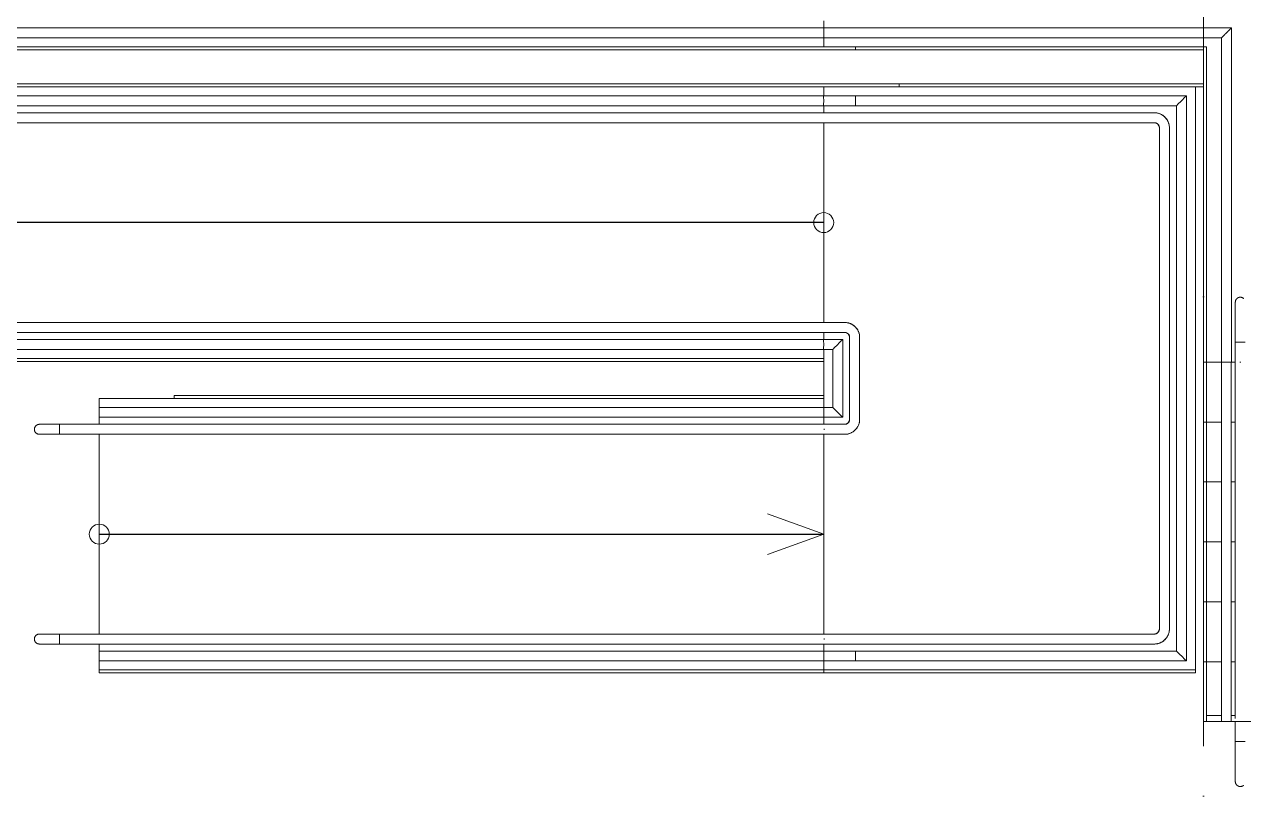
# Model space of a CAD drawing. Header units: millimetres. Extents: x -259809 to 472825, y -397243 to 31861.
# Drawn here: x -40606 to -34504, y -382801 to -378870 of the extents above; entities that cross this region are included whole.
import ezdxf

# ---------------------------------------------------------------- set-up
doc = ezdxf.new("R2010")
doc.units = ezdxf.units.MM
doc.linetypes.add('ADSK_Линия сетки', pattern=[25, 20, -2.5, 0, -2.5])
for name, color, linetype, lineweight in [('Аннотация', 252, 'Continuous', 18), ('Лестницы', 252, 'Continuous', 9), ('Ограждение', 252, 'Continuous', 9), ('Оси', 252, 'Continuous', 9), ('Пандусы', 7, 'Continuous', 18), ('Стены наружные', 252, 'Continuous', 18)]:
    doc.layers.add(name, color=color, linetype=linetype, lineweight=lineweight)
doc.layers.add('Узлы', color=252, linetype='Continuous')

# ---------------------------------------------------------------- blocks, each defined once
blk = doc.blocks.new('1 этаж')
at = {"layer": 'Аннотация', "color": 251, "lineweight": 20, "true_color": 0x636466}
for q in [(-36887.7, -28632.7), (-36887.7, -28837.9)]:
    blk.add_line((-36605.8, -28735.3), q, dxfattribs=at)
for centre in [(-36605.8, -27175.3), (-40230.8, -28735.3)]:
    blk.add_circle(centre, 50, dxfattribs=at)
at = {"layer": 'Лестницы', "color": 251, "true_color": 0x636466}
for p, q in [((-36605.8, -26164.5), (-36605.8, -26200.3)), ((-36605.8, -26250.3), (-36605.8, -26295.3)), ((-36605.8, -26295.3), (-34690.8, -26295.3)), ((-34690.8, -26295.3), (-34690.8, -27873.9)), ((-34690.8, -27873.9), (-34615.8, -27873.9)), ((-34690.8, -28173.9), (-34690.8, -27873.9)), ((-34690.8, -27873.9), (-34615.8, -27873.9)), ((-34565.4, -27873.9), (-34545.8, -27873.9)), ((-34565.4, -27873.9), (-34545.8, -27873.9)), ((-34690.8, -28473.9), (-34690.8, -28173.9)), ((-34690.8, -28173.9), (-34615.8, -28173.9)), ((-34690.8, -28173.9), (-34615.8, -28173.9)), ((-34565.8, -28173.9), (-34545.8, -28173.9)), ((-34565.8, -28173.9), (-34545.8, -28173.9)), ((-34690.8, -28773.9), (-34690.8, -28473.9)), ((-34690.8, -28473.9), (-34615.8, -28473.9)), ((-34690.8, -28473.9), (-34615.8, -28473.9)), ((-34565.8, -28473.9), (-34545.8, -28473.9)), ((-34565.8, -28473.9), (-34545.8, -28473.9)), ((-34690.8, -29073.9), (-34690.8, -28773.9)), ((-34690.8, -28773.9), (-34615.8, -28773.9)), ((-34690.8, -28773.9), (-34615.8, -28773.9)), ((-34565.8, -28773.9), (-34545.8, -28773.9)), ((-34565.8, -28773.9), (-34545.8, -28773.9)), ((-34690.8, -29373.9), (-34690.8, -29073.9)), ((-34690.8, -29073.9), (-34615.8, -29073.9)), ((-34690.8, -29073.9), (-34615.8, -29073.9)), ((-34565.8, -29073.9), (-34545.8, -29073.9)), ((-34565.8, -29073.9), (-34545.8, -29073.9)), ((-34690.8, -29643.9), (-34690.8, -29373.9)), ((-34690.8, -29373.9), (-34615.8, -29373.9)), ((-34690.8, -29373.9), (-34615.8, -29373.9)), ((-34565.8, -29373.9), (-34545.8, -29373.9)), ((-34565.8, -29373.9), (-34545.8, -29373.9))]:
    blk.add_line(p, q, dxfattribs=at)
at = {"layer": 'Ограждение', "color": 251, "true_color": 0x636466}
for p, q in [((-36605.8, -26200.3), (-42604.8, -26200.3)), ((-34565.4, -26200.3), (-36605.8, -26200.3)), ((-36605.8, -26200.3), (-36605.8, -26250.3)), ((-34565.4, -27873.9), (-34565.4, -26200.3)), ((-42604.8, -26250.3), (-36605.8, -26250.3)), ((-36605.8, -26250.3), (-34615.4, -26250.3)), ((-34615.4, -26250.3), (-34615.4, -27873.9)), ((-36606.8, -26540.3), (-42606.8, -26540.3)), ((-36445.8, -26540.3), (-36606.8, -26540.3)), ((-34790.8, -26540.3), (-36445.8, -26540.3)), ((-36445.8, -26540.3), (-36445.8, -26590.3)), ((-36445.8, -26590.3), (-36445.8, -26540.3)), ((-34790.8, -29370.3), (-34790.8, -26540.3)), ((-42606.8, -26590.3), (-36606.8, -26590.3)), ((-36606.8, -26590.3), (-36445.8, -26590.3)), ((-36445.8, -26590.3), (-34840.8, -26590.3)), ((-34840.8, -26590.3), (-34840.8, -29320.3)), ((-36609.8, -26625.3), (-42605.8, -26625.3)), ((-36607.8, -26625.3), (-42603.8, -26625.3)), ((-36603.8, -26625.3), (-36607.8, -26625.3)), ((-36603.8, -26625.3), (-36607.8, -26625.3)), ((-36606.8, -26625.3), (-36603.8, -26625.3)), ((-36445.8, -26625.3), (-36603.8, -26625.3)), ((-34950.8, -26625.3), (-36603.8, -26625.3)), ((-34950.8, -26625.3), (-36445.8, -26625.3)), ((-42605.8, -26675.3), (-36609.8, -26675.3)), ((-36607.8, -26675.3), (-42603.8, -26675.3)), ((-36603.8, -26675.3), (-36607.8, -26675.3)), ((-36603.8, -26675.3), (-36607.8, -26675.3)), ((-36603.8, -26675.3), (-36606.8, -26675.3)), ((-36603.8, -26675.3), (-36445.8, -26675.3)), ((-34950.8, -26675.3), (-36603.8, -26675.3)), ((-36445.8, -26675.3), (-34950.8, -26675.3)), ((-34925.8, -26700.3), (-34925.8, -29210.3)), ((-34925.8, -29210.3), (-34925.8, -26700.3)), ((-34875.8, -29210.3), (-34875.8, -26700.3)), ((-34875.8, -29210.3), (-34875.8, -26700.3)), ((-36607.8, -27675.3), (-42603.8, -27675.3)), ((-36609.8, -27675.3), (-42447.8, -27675.3)), ((-36603.8, -27675.3), (-36607.8, -27675.3)), ((-36603.8, -27675.3), (-36607.8, -27675.3)), ((-36606.8, -27675.3), (-36603.8, -27675.3)), ((-36500.8, -27675.3), (-36603.8, -27675.3)), ((-36500.8, -27675.3), (-36603.8, -27675.3)), ((-36607.8, -27725.3), (-42603.8, -27725.3)), ((-42447.8, -27725.3), (-36609.8, -27725.3)), ((-36606.8, -27760.3), (-42447.8, -27760.3)), ((-36603.8, -27725.3), (-36607.8, -27725.3)), ((-36603.8, -27725.3), (-36607.8, -27725.3)), ((-36603.8, -27725.3), (-36606.8, -27725.3)), ((-36510.8, -27760.3), (-36606.8, -27760.3)), ((-36603.8, -27725.3), (-36500.8, -27725.3)), ((-36500.8, -27725.3), (-36603.8, -27725.3)), ((-36510.8, -28150.3), (-36510.8, -27760.3)), ((-36475.8, -27750.3), (-36475.8, -28160.3)), ((-36475.8, -28160.3), (-36475.8, -27750.3)), ((-36425.8, -28160.3), (-36425.8, -27750.3)), ((-36425.8, -28160.3), (-36425.8, -27750.3)), ((-42447.8, -27810.3), (-36606.8, -27810.3)), ((-36606.8, -27810.3), (-36560.8, -27810.3)), ((-36560.8, -27810.3), (-36560.8, -28100.3)), ((-34545.8, -27773.9), (-34545.8, -27867.9)), ((-34545.8, -27773.9), (-34495.8, -27773.9)), ((-34545.8, -27873.9), (-34545.8, -27773.9)), ((-34518.5, -27773.9), (-34523.1, -27773.9)), ((-34523.1, -27773.9), (-34520.8, -27773.9)), ((-34520.8, -27773.9), (-34518.5, -27773.9)), ((-34615.8, -27873.9), (-34565.8, -27873.9)), ((-34615.8, -29673.9), (-34615.8, -27873.9)), ((-34592.7, -27873.9), (-34588.1, -27873.9)), ((-34565.8, -29673.9), (-34565.8, -27873.9)), ((-34545.8, -27867.9), (-34545.8, -29657.4)), ((-34545.8, -29656.9), (-34545.8, -27873.9)), ((-36604.8, -28100.3), (-40230.8, -28100.3)), ((-36560.8, -28100.3), (-36604.8, -28100.3)), ((-40232.8, -28185.3), (-40430.8, -28185.3)), ((-40430.8, -28185.3), (-40430.8, -28235.3)), ((-40430.8, -28185.3), (-40232.8, -28185.3)), ((-40232.8, -28185.3), (-40228.8, -28185.3)), ((-40232.8, -28185.3), (-40229.8, -28185.3)), ((-40232.8, -28185.3), (-40228.8, -28185.3)), ((-40230.8, -28150.3), (-36604.8, -28150.3)), ((-40228.8, -28185.3), (-36607.8, -28185.3)), ((-36605.8, -28185.3), (-40226.8, -28185.3)), ((-36603.8, -28185.3), (-36607.8, -28185.3)), ((-36603.8, -28185.3), (-36605.8, -28185.3)), ((-36604.8, -28150.3), (-36510.8, -28150.3)), ((-36500.8, -28185.3), (-36603.8, -28185.3)), ((-36603.8, -28185.3), (-36500.8, -28185.3)), ((-40430.8, -28208), (-40430.8, -28212.7)), ((-40430.8, -28210.3), (-40430.8, -28208)), ((-40430.8, -28212.7), (-40430.8, -28210.3)), ((-40430.8, -28235.3), (-40232.8, -28235.3)), ((-40430.8, -28235.3), (-40232.8, -28235.3)), ((-40232.8, -28235.3), (-40228.8, -28235.3)), ((-40229.8, -28235.3), (-40232.8, -28235.3)), ((-40232.8, -28235.3), (-40228.8, -28235.3)), ((-40228.8, -28235.3), (-36607.8, -28235.3)), ((-40226.8, -28235.3), (-36605.8, -28235.3)), ((-36603.8, -28235.3), (-36607.8, -28235.3)), ((-36605.8, -28235.3), (-36603.8, -28235.3)), ((-36605.8, -28235.3), (-36603.8, -28235.3)), ((-36603.8, -28235.3), (-36605.8, -28235.3)), ((-36603.8, -28212.7), (-36603.8, -28208)), ((-36603.8, -28208), (-36603.8, -28212.7)), ((-36603.8, -28235.3), (-36500.8, -28235.3)), ((-36603.8, -28235.3), (-36500.8, -28235.3)), ((-40232.8, -29235.3), (-40430.8, -29235.3)), ((-40430.8, -29235.3), (-40430.8, -29285.3)), ((-40430.8, -29235.3), (-40232.8, -29235.3)), ((-40430.8, -29258), (-40430.8, -29262.7)), ((-40430.8, -29260.3), (-40430.8, -29258)), ((-40430.8, -29262.7), (-40430.8, -29260.3)), ((-40430.8, -29285.3), (-40232.8, -29285.3)), ((-40430.8, -29285.3), (-40232.8, -29285.3)), ((-40232.8, -29235.3), (-40229.8, -29235.3)), ((-40232.8, -29235.3), (-40228.8, -29235.3)), ((-40232.8, -29235.3), (-40228.8, -29235.3)), ((-40229.8, -29285.3), (-40232.8, -29285.3)), ((-40232.8, -29285.3), (-40228.8, -29285.3)), ((-40232.8, -29285.3), (-40228.8, -29285.3)), ((-40228.8, -29235.3), (-36607.8, -29235.3)), ((-40228.8, -29285.3), (-36607.8, -29285.3)), ((-36605.8, -29235.3), (-40226.8, -29235.3)), ((-40226.8, -29285.3), (-36605.8, -29285.3)), ((-36603.8, -29235.3), (-36607.8, -29235.3)), ((-36603.8, -29285.3), (-36607.8, -29285.3)), ((-36603.8, -29235.3), (-36605.8, -29235.3)), ((-36605.8, -29285.3), (-36603.8, -29285.3)), ((-36603.8, -29285.3), (-36605.8, -29285.3)), ((-36605.8, -29285.3), (-36603.8, -29285.3)), ((-36445.8, -29235.3), (-36603.8, -29235.3)), ((-36603.8, -29235.3), (-34950.8, -29235.3)), ((-36603.8, -29262.7), (-36603.8, -29258)), ((-36603.8, -29258), (-36603.8, -29262.7)), ((-36603.8, -29285.3), (-36445.8, -29285.3)), ((-36603.8, -29285.3), (-34950.8, -29285.3)), ((-34950.8, -29235.3), (-36445.8, -29235.3)), ((-36445.8, -29285.3), (-34950.8, -29285.3)), ((-36604.8, -29320.3), (-40230.8, -29320.3)), ((-36445.8, -29320.3), (-36604.8, -29320.3)), ((-34840.8, -29320.3), (-36445.8, -29320.3)), ((-36445.8, -29370.3), (-36445.8, -29320.3)), ((-36445.8, -29320.3), (-36445.8, -29370.3)), ((-40230.8, -29370.3), (-36604.8, -29370.3)), ((-36604.8, -29370.3), (-36445.8, -29370.3)), ((-36445.8, -29370.3), (-34790.8, -29370.3)), ((-34565.8, -29673.9), (-34615.8, -29673.9)), ((-34545.8, -29673.9), (-34545.8, -29773.9)), ((-34545.8, -29773.9), (-34545.8, -29673.9)), ((-34545.8, -29773.9), (-34495.8, -29773.9)), ((-34523.1, -29773.9), (-34518.5, -29773.9)), ((-34520.8, -29773.9), (-34523.1, -29773.9)), ((-34518.5, -29773.9), (-34520.8, -29773.9))]:
    blk.add_line(p, q, dxfattribs=at)
at = {"layer": 'Ограждение', "color": 251, "true_color": 0x636466, "flags": 128}
for points in [[(-36605.8, -26203.7), (-36605.8, -26207.6), (-36605.8, -26212.8), (-36605.8, -26218.8), (-36605.8, -26225.3), (-36605.8, -26231.8), (-36605.8, -26237.8), (-36605.8, -26243), (-36605.8, -26247)], [(-34840.8, -26590.3), (-34839.9, -26589.5), (-34837.4, -26587), (-34833.5, -26583), (-34828.3, -26577.8), (-34822.3, -26571.8), (-34815.8, -26565.3), (-34809.3, -26558.8), (-34803.3, -26552.8), (-34798.1, -26547.6), (-34794.1, -26543.7), (-34791.7, -26541.2), (-34790.8, -26540.3)], [(-34790.8, -26540.3), (-34791.7, -26541.2), (-34794.1, -26543.7), (-34798.1, -26547.6), (-34803.3, -26552.8), (-34809.3, -26558.8), (-34815.8, -26565.3), (-34822.3, -26571.8), (-34828.3, -26577.8), (-34833.5, -26583), (-34837.4, -26587), (-34839.9, -26589.5), (-34840.8, -26590.3)], [(-36609.8, -26625.3), (-36606.8, -26625.3), (-36603.8, -26625.3)], [(-34875.8, -26700.3), (-34875.9, -26697.3), (-34876, -26694.3), (-34876.3, -26691.3), (-34876.8, -26688.4), (-34877.3, -26685.4), (-34877.9, -26682.5), (-34878.7, -26679.6), (-34879.6, -26676.7), (-34880.6, -26673.9), (-34881.7, -26671.1), (-34882.9, -26668.4), (-34884.3, -26665.7), (-34885.7, -26663), (-34887.3, -26660.5), (-34888.9, -26658), (-34890.6, -26655.5), (-34892.5, -26653.2), (-34894.4, -26650.9), (-34896.4, -26648.6), (-34898.5, -26646.5), (-34900.7, -26644.5), (-34903, -26642.5), (-34905.4, -26640.6), (-34907.8, -26638.9), (-34910.3, -26637.2), (-34912.8, -26635.6), (-34915.4, -26634.2), (-34918.1, -26632.8), (-34920.8, -26631.6), (-34923.6, -26630.4), (-34926.4, -26629.4), (-34929.3, -26628.5), (-34932.2, -26627.7), (-34935.1, -26627), (-34938.1, -26626.4), (-34941, -26626), (-34944, -26625.6), (-34947, -26625.4), (-34950, -26625.3), (-34950.8, -26625.3)], [(-34875.8, -26700.3), (-34875.9, -26697.3), (-34876, -26694.3), (-34876.3, -26691.3), (-34876.8, -26688.4), (-34877.3, -26685.4), (-34877.9, -26682.5), (-34878.7, -26679.6), (-34879.6, -26676.7), (-34880.6, -26673.9), (-34881.7, -26671.1), (-34882.9, -26668.4), (-34884.3, -26665.7), (-34885.7, -26663), (-34887.3, -26660.5), (-34888.9, -26658), (-34890.6, -26655.5), (-34892.5, -26653.2), (-34894.4, -26650.9), (-34896.4, -26648.6), (-34898.5, -26646.5), (-34900.7, -26644.5), (-34903, -26642.5), (-34905.4, -26640.6), (-34907.8, -26638.9), (-34910.3, -26637.2), (-34912.8, -26635.6), (-34915.4, -26634.2), (-34918.1, -26632.8), (-34920.8, -26631.6), (-34923.6, -26630.4), (-34926.4, -26629.4), (-34929.3, -26628.5), (-34932.2, -26627.7), (-34935.1, -26627), (-34938.1, -26626.4), (-34941, -26626), (-34944, -26625.6), (-34947, -26625.4), (-34950, -26625.3)], [(-36603.8, -26675.3), (-36606.8, -26675.3), (-36609.8, -26675.3)], [(-34950.8, -26675.3), (-34949.8, -26675.3), (-34948.8, -26675.4), (-34947.8, -26675.5), (-34946.8, -26675.6), (-34945.8, -26675.8), (-34944.9, -26676), (-34943.9, -26676.3), (-34942.9, -26676.6), (-34942, -26676.9), (-34941.1, -26677.3), (-34940.1, -26677.7), (-34939.3, -26678.1), (-34938.4, -26678.6), (-34937.5, -26679.1), (-34936.7, -26679.7), (-34935.9, -26680.3), (-34935.1, -26680.9), (-34934.3, -26681.5), (-34933.6, -26682.2), (-34932.9, -26682.9), (-34932.2, -26683.6), (-34931.5, -26684.4), (-34930.9, -26685.2), (-34930.3, -26686), (-34929.8, -26686.8), (-34929.2, -26687.7), (-34928.7, -26688.5), (-34928.3, -26689.4), (-34927.9, -26690.3), (-34927.5, -26691.3), (-34927.2, -26692.2), (-34926.8, -26693.1), (-34926.6, -26694.1), (-34926.4, -26695.1), (-34926.2, -26696.1), (-34926, -26697.1), (-34925.9, -26698), (-34925.8, -26699), (-34925.8, -26700), (-34925.8, -26700.3)], [(-34545.8, -27573.9), (-34545.8, -27572.9), (-34545.7, -27571.9), (-34545.6, -27570.9), (-34545.5, -27569.9), (-34545.3, -27568.9), (-34545.1, -27568), (-34544.8, -27567), (-34544.5, -27566), (-34544.2, -27565.1), (-34543.8, -27564.2), (-34543.4, -27563.2), (-34543, -27562.3), (-34542.5, -27561.5), (-34542, -27560.6), (-34541.4, -27559.8), (-34540.9, -27559), (-34540.2, -27558.2), (-34539.6, -27557.4), (-34538.9, -27556.7), (-34538.2, -27556), (-34537.5, -27555.3), (-34536.7, -27554.6), (-34535.9, -27554), (-34535.1, -27553.4), (-34534.3, -27552.9), (-34533.5, -27552.3), (-34532.6, -27551.8), (-34531.7, -27551.4), (-34530.8, -27551), (-34529.9, -27550.6), (-34528.9, -27550.2), (-34528, -27549.9), (-34527, -27549.7), (-34526, -27549.4), (-34525.1, -27549.3), (-34524.1, -27549.1), (-34523.1, -27549), (-34522.1, -27548.9), (-34521.1, -27548.9), (-34520.8, -27548.9)], [(-34545.8, -27773.9), (-34545.8, -27765.9), (-34545.8, -27757.9), (-34545.8, -27750), (-34545.8, -27742), (-34545.8, -27734.2), (-34545.8, -27726.4), (-34545.8, -27718.6), (-34545.8, -27711), (-34545.8, -27703.4), (-34545.8, -27696), (-34545.8, -27688.7), (-34545.8, -27681.5), (-34545.8, -27674.5), (-34545.8, -27667.7), (-34545.8, -27661), (-34545.8, -27654.5), (-34545.8, -27648.1), (-34545.8, -27642), (-34545.8, -27636.1), (-34545.8, -27630.4), (-34545.8, -27625), (-34545.8, -27619.7), (-34545.8, -27614.8), (-34545.8, -27610.1), (-34545.8, -27605.6), (-34545.8, -27601.4), (-34545.8, -27597.5), (-34545.8, -27593.9), (-34545.8, -27590.5), (-34545.8, -27587.5), (-34545.8, -27584.7), (-34545.8, -27582.3), (-34545.8, -27580.2), (-34545.8, -27578.3), (-34545.8, -27576.8), (-34545.8, -27575.6), (-34545.8, -27574.7), (-34545.8, -27574.2), (-34545.8, -27573.9), (-34545.8, -27573.9)], [(-34545.8, -27573.9), (-34545.8, -27574.1), (-34545.8, -27574.5), (-34545.8, -27575.3), (-34545.8, -27576.4), (-34545.8, -27577.9), (-34545.8, -27579.6), (-34545.8, -27581.7), (-34545.8, -27584), (-34545.8, -27586.7), (-34545.8, -27589.7), (-34545.8, -27592.9), (-34545.8, -27596.5), (-34545.8, -27600.3), (-34545.8, -27604.4), (-34545.8, -27608.8), (-34545.8, -27613.5), (-34545.8, -27618.4), (-34545.8, -27623.5), (-34545.8, -27628.9), (-34545.8, -27634.6), (-34545.8, -27640.4), (-34545.8, -27646.5), (-34545.8, -27652.7), (-34545.8, -27659.2), (-34545.8, -27665.8), (-34545.8, -27672.7), (-34545.8, -27679.6), (-34545.8, -27686.8), (-34545.8, -27694), (-34545.8, -27701.4), (-34545.8, -27708.9), (-34545.8, -27716.6), (-34545.8, -27724.3), (-34545.8, -27732), (-34545.8, -27739.9), (-34545.8, -27747.8), (-34545.8, -27755.8), (-34545.8, -27763.7), (-34545.8, -27771.7), (-34545.8, -27773.9)], [(-34520.8, -27548.9), (-34519.8, -27548.9), (-34518.8, -27549), (-34517.8, -27549.1), (-34516.8, -27549.2), (-34515.8, -27549.4), (-34514.9, -27549.6), (-34513.9, -27549.9), (-34512.9, -27550.2), (-34512, -27550.5), (-34511.1, -27550.9), (-34510.2, -27551.3), (-34509.3, -27551.7), (-34508.4, -27552.2), (-34507.5, -27552.7), (-34506.7, -27553.3), (-34505.9, -27553.8), (-34505.1, -27554.5), (-34504.3, -27555.1), (-34503.6, -27555.8)], [(-36609.8, -27675.3), (-36606.8, -27675.3), (-36603.8, -27675.3)], [(-36425.8, -27750.3), (-36425.9, -27747.3), (-36426, -27744.3), (-36426.3, -27741.3), (-36426.8, -27738.4), (-36427.3, -27735.4), (-36427.9, -27732.5), (-36428.7, -27729.6), (-36429.6, -27726.7), (-36430.6, -27723.9), (-36431.7, -27721.1), (-36432.9, -27718.4), (-36434.3, -27715.7), (-36435.7, -27713), (-36437.3, -27710.5), (-36438.9, -27708), (-36440.6, -27705.5), (-36442.5, -27703.2), (-36444.4, -27700.9), (-36446.4, -27698.6), (-36448.5, -27696.5), (-36450.7, -27694.5), (-36453, -27692.5), (-36455.4, -27690.6), (-36457.8, -27688.9), (-36460.3, -27687.2), (-36462.8, -27685.6), (-36465.4, -27684.2), (-36468.1, -27682.8), (-36470.8, -27681.6), (-36473.6, -27680.4), (-36476.4, -27679.4), (-36479.3, -27678.5), (-36482.2, -27677.7), (-36485.1, -27677), (-36488.1, -27676.4), (-36491, -27676), (-36494, -27675.6), (-36497, -27675.4), (-36500, -27675.3), (-36500.8, -27675.3)], [(-36425.8, -27750.3), (-36425.9, -27747.3), (-36426, -27744.3), (-36426.3, -27741.3), (-36426.8, -27738.4), (-36427.3, -27735.4), (-36427.9, -27732.5), (-36428.7, -27729.6), (-36429.6, -27726.7), (-36430.6, -27723.9), (-36431.7, -27721.1), (-36432.9, -27718.4), (-36434.3, -27715.7), (-36435.7, -27713), (-36437.3, -27710.5), (-36438.9, -27708), (-36440.6, -27705.5), (-36442.5, -27703.2), (-36444.4, -27700.9), (-36446.4, -27698.6), (-36448.5, -27696.5), (-36450.7, -27694.5), (-36453, -27692.5), (-36455.4, -27690.6), (-36457.8, -27688.9), (-36460.3, -27687.2), (-36462.8, -27685.6), (-36465.4, -27684.2), (-36468.1, -27682.8), (-36470.8, -27681.6), (-36473.6, -27680.4), (-36476.4, -27679.4), (-36479.3, -27678.5), (-36482.2, -27677.7), (-36485.1, -27677), (-36488.1, -27676.4), (-36491, -27676), (-36494, -27675.6), (-36497, -27675.4), (-36500, -27675.3)], [(-36603.8, -27725.3), (-36606.8, -27725.3), (-36609.8, -27725.3)], [(-36560.8, -27810.3), (-36559.9, -27809.5), (-36557.4, -27807), (-36553.5, -27803), (-36548.3, -27797.8), (-36542.3, -27791.8), (-36535.8, -27785.3), (-36529.3, -27778.8), (-36523.3, -27772.8), (-36518.1, -27767.6), (-36514.1, -27763.7), (-36511.7, -27761.2), (-36510.8, -27760.3)], [(-36510.8, -27760.3), (-36511.7, -27761.2), (-36514.1, -27763.7), (-36518.1, -27767.6), (-36523.3, -27772.8), (-36529.3, -27778.8), (-36535.8, -27785.3), (-36542.3, -27791.8), (-36548.3, -27797.8), (-36553.5, -27803), (-36557.4, -27807), (-36559.9, -27809.5), (-36560.8, -27810.3)], [(-36500.8, -27725.3), (-36499.8, -27725.3), (-36498.8, -27725.4), (-36497.8, -27725.5), (-36496.8, -27725.6), (-36495.8, -27725.8), (-36494.9, -27726), (-36493.9, -27726.3), (-36492.9, -27726.6), (-36492, -27726.9), (-36491.1, -27727.3), (-36490.1, -27727.7), (-36489.3, -27728.1), (-36488.4, -27728.6), (-36487.5, -27729.1), (-36486.7, -27729.7), (-36485.9, -27730.3), (-36485.1, -27730.9), (-36484.3, -27731.5), (-36483.6, -27732.2), (-36482.9, -27732.9), (-36482.2, -27733.6), (-36481.5, -27734.4), (-36480.9, -27735.2), (-36480.3, -27736), (-36479.8, -27736.8), (-36479.2, -27737.7), (-36478.7, -27738.5), (-36478.3, -27739.4), (-36477.9, -27740.3), (-36477.5, -27741.3), (-36477.2, -27742.2), (-36476.8, -27743.1), (-36476.6, -27744.1), (-36476.4, -27745.1), (-36476.2, -27746.1), (-36476, -27747.1), (-36475.9, -27748), (-36475.8, -27749), (-36475.8, -27750), (-36475.8, -27750.3)], [(-40230.8, -28150.3), (-40230.8, -28149.5), (-40230.8, -28147), (-40230.8, -28143), (-40230.8, -28137.8), (-40230.8, -28131.8), (-40230.8, -28125.3), (-40230.8, -28118.8), (-40230.8, -28112.8), (-40230.8, -28107.6), (-40230.8, -28103.7), (-40230.8, -28101.2), (-40230.8, -28100.3)], [(-36560.8, -28100.3), (-36559.9, -28101.2), (-36557.4, -28103.7), (-36553.5, -28107.6), (-36548.3, -28112.8), (-36542.3, -28118.8), (-36535.8, -28125.3), (-36529.3, -28131.8), (-36523.3, -28137.8), (-36518.1, -28143), (-36514.1, -28147), (-36511.7, -28149.5), (-36510.8, -28150.3)], [(-36510.8, -28150.3), (-36511.7, -28149.5), (-36514.1, -28147), (-36518.1, -28143), (-36523.3, -28137.8), (-36529.3, -28131.8), (-36535.8, -28125.3), (-36542.3, -28118.8), (-36548.3, -28112.8), (-36553.5, -28107.6), (-36557.4, -28103.7), (-36559.9, -28101.2), (-36560.8, -28100.3)], [(-40555.8, -28210.3), (-40555.8, -28209.3), (-40555.7, -28208.3), (-40555.6, -28207.3), (-40555.5, -28206.3), (-40555.3, -28205.3), (-40555.1, -28204.4), (-40554.8, -28203.4), (-40554.5, -28202.4), (-40554.2, -28201.5), (-40553.8, -28200.6), (-40553.4, -28199.7), (-40553, -28198.8), (-40552.5, -28197.9), (-40552, -28197), (-40551.4, -28196.2), (-40550.9, -28195.4), (-40550.2, -28194.6), (-40549.6, -28193.8), (-40548.9, -28193.1), (-40548.2, -28192.4), (-40547.5, -28191.7), (-40546.7, -28191), (-40545.9, -28190.4), (-40545.1, -28189.8), (-40544.3, -28189.3), (-40543.5, -28188.8), (-40542.6, -28188.3), (-40541.7, -28187.8), (-40540.8, -28187.4), (-40539.9, -28187), (-40538.9, -28186.7), (-40538, -28186.4), (-40537, -28186.1), (-40536, -28185.9), (-40535, -28185.7), (-40534.1, -28185.5), (-40533.1, -28185.4), (-40532.1, -28185.3), (-40531.1, -28185.3), (-40530.8, -28185.3)], [(-40430.8, -28185.3), (-40434.8, -28185.3), (-40438.8, -28185.3), (-40442.8, -28185.3), (-40446.7, -28185.3), (-40450.7, -28185.3), (-40454.6, -28185.3), (-40458.4, -28185.3), (-40462.3, -28185.3), (-40466, -28185.3), (-40469.7, -28185.3), (-40473.4, -28185.3), (-40477, -28185.3), (-40480.5, -28185.3), (-40483.9, -28185.3), (-40487.3, -28185.3), (-40490.5, -28185.3), (-40493.7, -28185.3), (-40496.7, -28185.3), (-40499.7, -28185.3), (-40502.5, -28185.3), (-40505.3, -28185.3), (-40507.9, -28185.3), (-40510.4, -28185.3), (-40512.7, -28185.3), (-40514.9, -28185.3), (-40517, -28185.3), (-40519, -28185.3), (-40520.8, -28185.3), (-40522.5, -28185.3), (-40524, -28185.3), (-40525.4, -28185.3), (-40526.6, -28185.3), (-40527.7, -28185.3), (-40528.6, -28185.3), (-40529.3, -28185.3), (-40529.9, -28185.3), (-40530.4, -28185.3), (-40530.7, -28185.3), (-40530.8, -28185.3), (-40530.8, -28185.3)], [(-40530.8, -28185.3), (-40530.7, -28185.3), (-40530.5, -28185.3), (-40530.1, -28185.3), (-40529.5, -28185.3), (-40528.8, -28185.3), (-40527.9, -28185.3), (-40526.9, -28185.3), (-40525.7, -28185.3), (-40524.4, -28185.3), (-40522.9, -28185.3), (-40521.3, -28185.3), (-40519.5, -28185.3), (-40517.6, -28185.3), (-40515.5, -28185.3), (-40513.3, -28185.3), (-40511, -28185.3), (-40508.6, -28185.3), (-40506, -28185.3), (-40503.3, -28185.3), (-40500.5, -28185.3), (-40497.5, -28185.3), (-40494.5, -28185.3), (-40491.4, -28185.3), (-40488.2, -28185.3), (-40484.8, -28185.3), (-40481.4, -28185.3), (-40477.9, -28185.3), (-40474.4, -28185.3), (-40470.7, -28185.3), (-40467, -28185.3), (-40463.3, -28185.3), (-40459.5, -28185.3), (-40455.6, -28185.3), (-40451.7, -28185.3), (-40447.8, -28185.3), (-40443.8, -28185.3), (-40439.9, -28185.3), (-40435.9, -28185.3), (-40431.9, -28185.3), (-40430.8, -28185.3)], [(-40232.8, -28185.3), (-40229.8, -28185.3), (-40226.8, -28185.3)], [(-36603.8, -28185.3), (-36604.8, -28185.3), (-36605.8, -28185.3)], [(-36603.8, -28185.3), (-36604.8, -28185.3), (-36605.8, -28185.3)], [(-36500.8, -28235.3), (-36497.8, -28235.3), (-36494.8, -28235.1), (-36491.8, -28234.8), (-36488.8, -28234.4), (-36485.9, -28233.8), (-36483, -28233.2), (-36480.1, -28232.4), (-36477.2, -28231.5), (-36474.4, -28230.5), (-36471.6, -28229.4), (-36468.9, -28228.2), (-36466.2, -28226.8), (-36463.5, -28225.4), (-36461, -28223.9), (-36458.5, -28222.2), (-36456, -28220.5), (-36453.6, -28218.6), (-36451.3, -28216.7), (-36449.1, -28214.7), (-36447, -28212.6), (-36445, -28210.4), (-36443, -28208.1), (-36441.1, -28205.7), (-36439.4, -28203.3), (-36437.7, -28200.8), (-36436.1, -28198.3), (-36434.7, -28195.7), (-36433.3, -28193), (-36432, -28190.3), (-36430.9, -28187.5), (-36429.9, -28184.7), (-36428.9, -28181.8), (-36428.1, -28178.9), (-36427.5, -28176), (-36426.9, -28173.1), (-36426.4, -28170.1), (-36426.1, -28167.1), (-36425.9, -28164.1), (-36425.8, -28161.1), (-36425.8, -28160.3)], [(-36475.8, -28160.3), (-36475.8, -28161.3), (-36475.9, -28162.3), (-36476, -28163.3), (-36476.1, -28164.3), (-36476.3, -28165.3), (-36476.5, -28166.3), (-36476.8, -28167.2), (-36477.1, -28168.2), (-36477.4, -28169.1), (-36477.8, -28170), (-36478.2, -28171), (-36478.6, -28171.9), (-36479.1, -28172.7), (-36479.6, -28173.6), (-36480.2, -28174.4), (-36480.7, -28175.2), (-36481.4, -28176), (-36482, -28176.8), (-36482.7, -28177.5), (-36483.4, -28178.2), (-36484.1, -28178.9), (-36484.9, -28179.6), (-36485.7, -28180.2), (-36486.5, -28180.8), (-36487.3, -28181.3), (-36488.1, -28181.9), (-36489, -28182.4), (-36489.9, -28182.8), (-36490.8, -28183.2), (-36491.7, -28183.6), (-36492.7, -28184), (-36493.6, -28184.3), (-36494.6, -28184.5), (-36495.6, -28184.8), (-36496.5, -28184.9), (-36497.5, -28185.1), (-36498.5, -28185.2), (-36499.5, -28185.3), (-36500.5, -28185.3), (-36500.8, -28185.3)], [(-36500.8, -28235.3), (-36497.8, -28235.3), (-36494.8, -28235.1), (-36491.8, -28234.8), (-36488.8, -28234.4), (-36485.9, -28233.8), (-36483, -28233.2), (-36480.1, -28232.4), (-36477.2, -28231.5), (-36474.4, -28230.5), (-36471.6, -28229.4), (-36468.9, -28228.2), (-36466.2, -28226.8), (-36463.5, -28225.4), (-36461, -28223.9), (-36458.5, -28222.2), (-36456, -28220.5), (-36453.6, -28218.6), (-36451.3, -28216.7), (-36449.1, -28214.7), (-36447, -28212.6), (-36445, -28210.4), (-36443, -28208.1), (-36441.1, -28205.7), (-36439.4, -28203.3), (-36437.7, -28200.8), (-36436.1, -28198.3), (-36434.7, -28195.7), (-36433.3, -28193), (-36432, -28190.3), (-36430.9, -28187.5), (-36429.9, -28184.7), (-36428.9, -28181.8), (-36428.1, -28178.9), (-36427.5, -28176), (-36426.9, -28173.1), (-36426.4, -28170.1), (-36426.1, -28167.1), (-36425.9, -28164.1), (-36425.8, -28161.1)], [(-40530.8, -28235.3), (-40531.8, -28235.3), (-40532.8, -28235.2), (-40533.8, -28235.1), (-40534.8, -28235), (-40535.8, -28234.8), (-40536.7, -28234.6), (-40537.7, -28234.3), (-40538.7, -28234), (-40539.6, -28233.7), (-40540.5, -28233.3), (-40541.4, -28232.9), (-40542.3, -28232.5), (-40543.2, -28232), (-40544.1, -28231.5), (-40544.9, -28230.9), (-40545.7, -28230.4), (-40546.5, -28229.8), (-40547.3, -28229.1), (-40548, -28228.4), (-40548.7, -28227.7), (-40549.4, -28227), (-40550.1, -28226.2), (-40550.7, -28225.5), (-40551.3, -28224.7), (-40551.8, -28223.8), (-40552.4, -28223), (-40552.8, -28222.1), (-40553.3, -28221.2), (-40553.7, -28220.3), (-40554.1, -28219.4), (-40554.4, -28218.4), (-40554.7, -28217.5), (-40555, -28216.5), (-40555.2, -28215.5), (-40555.4, -28214.6), (-40555.6, -28213.6), (-40555.7, -28212.6), (-40555.8, -28211.6), (-40555.8, -28210.6), (-40555.8, -28210.3)], [(-40430.8, -28235.3), (-40434.8, -28235.3), (-40438.8, -28235.3), (-40442.8, -28235.3), (-40446.7, -28235.3), (-40450.7, -28235.3), (-40454.6, -28235.3), (-40458.4, -28235.3), (-40462.3, -28235.3), (-40466, -28235.3), (-40469.7, -28235.3), (-40473.4, -28235.3), (-40477, -28235.3), (-40480.5, -28235.3), (-40483.9, -28235.3), (-40487.3, -28235.3), (-40490.5, -28235.3), (-40493.7, -28235.3), (-40496.7, -28235.3), (-40499.7, -28235.3), (-40502.5, -28235.3), (-40505.3, -28235.3), (-40507.9, -28235.3), (-40510.4, -28235.3), (-40512.7, -28235.3), (-40514.9, -28235.3), (-40517, -28235.3), (-40519, -28235.3), (-40520.8, -28235.3), (-40522.5, -28235.3), (-40524, -28235.3), (-40525.4, -28235.3), (-40526.6, -28235.3), (-40527.7, -28235.3), (-40528.6, -28235.3), (-40529.3, -28235.3), (-40529.9, -28235.3), (-40530.4, -28235.3), (-40530.7, -28235.3), (-40530.8, -28235.3), (-40530.8, -28235.3)], [(-40530.8, -28235.3), (-40530.7, -28235.3), (-40530.5, -28235.3), (-40530.1, -28235.3), (-40529.5, -28235.3), (-40528.8, -28235.3), (-40527.9, -28235.3), (-40526.9, -28235.3), (-40525.7, -28235.3), (-40524.4, -28235.3), (-40522.9, -28235.3), (-40521.3, -28235.3), (-40519.5, -28235.3), (-40517.6, -28235.3), (-40515.5, -28235.3), (-40513.3, -28235.3), (-40511, -28235.3), (-40508.6, -28235.3), (-40506, -28235.3), (-40503.3, -28235.3), (-40500.5, -28235.3), (-40497.5, -28235.3), (-40494.5, -28235.3), (-40491.4, -28235.3), (-40488.2, -28235.3), (-40484.8, -28235.3), (-40481.4, -28235.3), (-40477.9, -28235.3), (-40474.4, -28235.3), (-40470.7, -28235.3), (-40467, -28235.3), (-40463.3, -28235.3), (-40459.5, -28235.3), (-40455.6, -28235.3), (-40451.7, -28235.3), (-40447.8, -28235.3), (-40443.8, -28235.3), (-40439.9, -28235.3), (-40435.9, -28235.3), (-40431.9, -28235.3), (-40430.8, -28235.3)], [(-40226.8, -28235.3), (-40229.8, -28235.3), (-40232.8, -28235.3)], [(-36605.8, -28235.3), (-36604.8, -28235.3), (-36603.8, -28235.3)], [(-36605.8, -28235.3), (-36604.8, -28235.3), (-36603.8, -28235.3)], [(-34950.8, -29285.3), (-34947.8, -29285.3), (-34944.8, -29285.1), (-34941.8, -29284.8), (-34938.8, -29284.4), (-34935.9, -29283.8), (-34933, -29283.2), (-34930.1, -29282.4), (-34927.2, -29281.5), (-34924.4, -29280.5), (-34921.6, -29279.4), (-34918.9, -29278.2), (-34916.2, -29276.8), (-34913.5, -29275.4), (-34911, -29273.9), (-34908.5, -29272.2), (-34906, -29270.5), (-34903.6, -29268.6), (-34901.3, -29266.7), (-34899.1, -29264.7), (-34897, -29262.6), (-34895, -29260.4), (-34893, -29258.1), (-34891.1, -29255.7), (-34889.4, -29253.3), (-34887.7, -29250.8), (-34886.1, -29248.3), (-34884.7, -29245.7), (-34883.3, -29243), (-34882, -29240.3), (-34880.9, -29237.5), (-34879.9, -29234.7), (-34878.9, -29231.8), (-34878.1, -29228.9), (-34877.5, -29226), (-34876.9, -29223.1), (-34876.4, -29220.1), (-34876.1, -29217.1), (-34875.9, -29214.1), (-34875.8, -29211.1), (-34875.8, -29210.3)], [(-34925.8, -29210.3), (-34925.8, -29211.3), (-34925.9, -29212.3), (-34926, -29213.3), (-34926.1, -29214.3), (-34926.3, -29215.3), (-34926.5, -29216.3), (-34926.8, -29217.2), (-34927.1, -29218.2), (-34927.4, -29219.1), (-34927.8, -29220), (-34928.2, -29221), (-34928.6, -29221.9), (-34929.1, -29222.7), (-34929.6, -29223.6), (-34930.2, -29224.4), (-34930.7, -29225.2), (-34931.4, -29226), (-34932, -29226.8), (-34932.7, -29227.5), (-34933.4, -29228.2), (-34934.1, -29228.9), (-34934.9, -29229.6), (-34935.7, -29230.2), (-34936.5, -29230.8), (-34937.3, -29231.3), (-34938.1, -29231.9), (-34939, -29232.4), (-34939.9, -29232.8), (-34940.8, -29233.2), (-34941.7, -29233.6), (-34942.7, -29234), (-34943.6, -29234.3), (-34944.6, -29234.5), (-34945.6, -29234.8), (-34946.5, -29234.9), (-34947.5, -29235.1), (-34948.5, -29235.2), (-34949.5, -29235.3), (-34950.5, -29235.3), (-34950.8, -29235.3)], [(-34950.8, -29285.3), (-34947.8, -29285.3), (-34944.8, -29285.1), (-34941.8, -29284.8), (-34938.8, -29284.4), (-34935.9, -29283.8), (-34933, -29283.2), (-34930.1, -29282.4), (-34927.2, -29281.5), (-34924.4, -29280.5), (-34921.6, -29279.4), (-34918.9, -29278.2), (-34916.2, -29276.8), (-34913.5, -29275.4), (-34911, -29273.9), (-34908.5, -29272.2), (-34906, -29270.5), (-34903.6, -29268.6), (-34901.3, -29266.7), (-34899.1, -29264.7), (-34897, -29262.6), (-34895, -29260.4), (-34893, -29258.1), (-34891.1, -29255.7), (-34889.4, -29253.3), (-34887.7, -29250.8), (-34886.1, -29248.3), (-34884.7, -29245.7), (-34883.3, -29243), (-34882, -29240.3), (-34880.9, -29237.5), (-34879.9, -29234.7), (-34878.9, -29231.8), (-34878.1, -29228.9), (-34877.5, -29226), (-34876.9, -29223.1), (-34876.4, -29220.1), (-34876.1, -29217.1), (-34875.9, -29214.1), (-34875.8, -29211.1)], [(-40555.8, -29260.3), (-40555.8, -29259.3), (-40555.7, -29258.3), (-40555.6, -29257.3), (-40555.5, -29256.3), (-40555.3, -29255.3), (-40555.1, -29254.4), (-40554.8, -29253.4), (-40554.5, -29252.4), (-40554.2, -29251.5), (-40553.8, -29250.6), (-40553.4, -29249.7), (-40553, -29248.8), (-40552.5, -29247.9), (-40552, -29247), (-40551.4, -29246.2), (-40550.9, -29245.4), (-40550.2, -29244.6), (-40549.6, -29243.8), (-40548.9, -29243.1), (-40548.2, -29242.4), (-40547.5, -29241.7), (-40546.7, -29241), (-40545.9, -29240.4), (-40545.1, -29239.8), (-40544.3, -29239.3), (-40543.5, -29238.8), (-40542.6, -29238.3), (-40541.7, -29237.8), (-40540.8, -29237.4), (-40539.9, -29237), (-40538.9, -29236.7), (-40538, -29236.4), (-40537, -29236.1), (-40536, -29235.9), (-40535, -29235.7), (-40534.1, -29235.5), (-40533.1, -29235.4), (-40532.1, -29235.3), (-40531.1, -29235.3), (-40530.8, -29235.3)], [(-40530.8, -29285.3), (-40531.8, -29285.3), (-40532.8, -29285.2), (-40533.8, -29285.1), (-40534.8, -29285), (-40535.8, -29284.8), (-40536.7, -29284.6), (-40537.7, -29284.3), (-40538.7, -29284), (-40539.6, -29283.7), (-40540.5, -29283.3), (-40541.4, -29282.9), (-40542.3, -29282.5), (-40543.2, -29282), (-40544.1, -29281.5), (-40544.9, -29280.9), (-40545.7, -29280.4), (-40546.5, -29279.8), (-40547.3, -29279.1), (-40548, -29278.4), (-40548.7, -29277.7), (-40549.4, -29277), (-40550.1, -29276.2), (-40550.7, -29275.5), (-40551.3, -29274.7), (-40551.8, -29273.8), (-40552.4, -29273), (-40552.8, -29272.1), (-40553.3, -29271.2), (-40553.7, -29270.3), (-40554.1, -29269.4), (-40554.4, -29268.4), (-40554.7, -29267.5), (-40555, -29266.5), (-40555.2, -29265.5), (-40555.4, -29264.6), (-40555.6, -29263.6), (-40555.7, -29262.6), (-40555.8, -29261.6), (-40555.8, -29260.6), (-40555.8, -29260.3)], [(-40430.8, -29235.3), (-40434.8, -29235.3), (-40438.8, -29235.3), (-40442.8, -29235.3), (-40446.7, -29235.3), (-40450.7, -29235.3), (-40454.6, -29235.3), (-40458.4, -29235.3), (-40462.3, -29235.3), (-40466, -29235.3), (-40469.7, -29235.3), (-40473.4, -29235.3), (-40477, -29235.3), (-40480.5, -29235.3), (-40483.9, -29235.3), (-40487.3, -29235.3), (-40490.5, -29235.3), (-40493.7, -29235.3), (-40496.7, -29235.3), (-40499.7, -29235.3), (-40502.5, -29235.3), (-40505.3, -29235.3), (-40507.9, -29235.3), (-40510.4, -29235.3), (-40512.7, -29235.3), (-40514.9, -29235.3), (-40517, -29235.3), (-40519, -29235.3), (-40520.8, -29235.3), (-40522.5, -29235.3), (-40524, -29235.3), (-40525.4, -29235.3), (-40526.6, -29235.3), (-40527.7, -29235.3), (-40528.6, -29235.3), (-40529.3, -29235.3), (-40529.9, -29235.3), (-40530.4, -29235.3), (-40530.7, -29235.3), (-40530.8, -29235.3), (-40530.8, -29235.3)], [(-40530.8, -29235.3), (-40530.7, -29235.3), (-40530.5, -29235.3), (-40530.1, -29235.3), (-40529.5, -29235.3), (-40528.8, -29235.3), (-40527.9, -29235.3), (-40526.9, -29235.3), (-40525.7, -29235.3), (-40524.4, -29235.3), (-40522.9, -29235.3), (-40521.3, -29235.3), (-40519.5, -29235.3), (-40517.6, -29235.3), (-40515.5, -29235.3), (-40513.3, -29235.3), (-40511, -29235.3), (-40508.6, -29235.3), (-40506, -29235.3), (-40503.3, -29235.3), (-40500.5, -29235.3), (-40497.5, -29235.3), (-40494.5, -29235.3), (-40491.4, -29235.3), (-40488.2, -29235.3), (-40484.8, -29235.3), (-40481.4, -29235.3), (-40477.9, -29235.3), (-40474.4, -29235.3), (-40470.7, -29235.3), (-40467, -29235.3), (-40463.3, -29235.3), (-40459.5, -29235.3), (-40455.6, -29235.3), (-40451.7, -29235.3), (-40447.8, -29235.3), (-40443.8, -29235.3), (-40439.9, -29235.3), (-40435.9, -29235.3), (-40431.9, -29235.3), (-40430.8, -29235.3)], [(-40430.8, -29285.3), (-40434.8, -29285.3), (-40438.8, -29285.3), (-40442.8, -29285.3), (-40446.7, -29285.3), (-40450.7, -29285.3), (-40454.6, -29285.3), (-40458.4, -29285.3), (-40462.3, -29285.3), (-40466, -29285.3), (-40469.7, -29285.3), (-40473.4, -29285.3), (-40477, -29285.3), (-40480.5, -29285.3), (-40483.9, -29285.3), (-40487.3, -29285.3), (-40490.5, -29285.3), (-40493.7, -29285.3), (-40496.7, -29285.3), (-40499.7, -29285.3), (-40502.5, -29285.3), (-40505.3, -29285.3), (-40507.9, -29285.3), (-40510.4, -29285.3), (-40512.7, -29285.3), (-40514.9, -29285.3), (-40517, -29285.3), (-40519, -29285.3), (-40520.8, -29285.3), (-40522.5, -29285.3), (-40524, -29285.3), (-40525.4, -29285.3), (-40526.6, -29285.3), (-40527.7, -29285.3), (-40528.6, -29285.3), (-40529.3, -29285.3), (-40529.9, -29285.3), (-40530.4, -29285.3), (-40530.7, -29285.3), (-40530.8, -29285.3), (-40530.8, -29285.3)], [(-40530.8, -29285.3), (-40530.7, -29285.3), (-40530.5, -29285.3), (-40530.1, -29285.3), (-40529.5, -29285.3), (-40528.8, -29285.3), (-40527.9, -29285.3), (-40526.9, -29285.3), (-40525.7, -29285.3), (-40524.4, -29285.3), (-40522.9, -29285.3), (-40521.3, -29285.3), (-40519.5, -29285.3), (-40517.6, -29285.3), (-40515.5, -29285.3), (-40513.3, -29285.3), (-40511, -29285.3), (-40508.6, -29285.3), (-40506, -29285.3), (-40503.3, -29285.3), (-40500.5, -29285.3), (-40497.5, -29285.3), (-40494.5, -29285.3), (-40491.4, -29285.3), (-40488.2, -29285.3), (-40484.8, -29285.3), (-40481.4, -29285.3), (-40477.9, -29285.3), (-40474.4, -29285.3), (-40470.7, -29285.3), (-40467, -29285.3), (-40463.3, -29285.3), (-40459.5, -29285.3), (-40455.6, -29285.3), (-40451.7, -29285.3), (-40447.8, -29285.3), (-40443.8, -29285.3), (-40439.9, -29285.3), (-40435.9, -29285.3), (-40431.9, -29285.3), (-40430.8, -29285.3)], [(-40232.8, -29235.3), (-40229.8, -29235.3), (-40226.8, -29235.3)], [(-40226.8, -29285.3), (-40229.8, -29285.3), (-40232.8, -29285.3)], [(-36603.8, -29235.3), (-36604.8, -29235.3), (-36605.8, -29235.3)], [(-36603.8, -29235.3), (-36604.8, -29235.3), (-36605.8, -29235.3)], [(-36605.8, -29285.3), (-36604.8, -29285.3), (-36603.8, -29285.3)], [(-36605.8, -29285.3), (-36604.8, -29285.3), (-36603.8, -29285.3)], [(-40230.8, -29370.3), (-40230.8, -29369.5), (-40230.8, -29367), (-40230.8, -29363), (-40230.8, -29357.8), (-40230.8, -29351.8), (-40230.8, -29345.3), (-40230.8, -29338.8), (-40230.8, -29332.8), (-40230.8, -29327.6), (-40230.8, -29323.7), (-40230.8, -29321.2), (-40230.8, -29320.3)], [(-34840.8, -29320.3), (-34839.9, -29321.2), (-34837.4, -29323.7), (-34833.5, -29327.6), (-34828.3, -29332.8), (-34822.3, -29338.8), (-34815.8, -29345.3), (-34809.3, -29351.8), (-34803.3, -29357.8), (-34798.1, -29363), (-34794.1, -29367), (-34791.7, -29369.5), (-34790.8, -29370.3)], [(-34790.8, -29370.3), (-34791.7, -29369.5), (-34794.1, -29367), (-34798.1, -29363), (-34803.3, -29357.8), (-34809.3, -29351.8), (-34815.8, -29345.3), (-34822.3, -29338.8), (-34828.3, -29332.8), (-34833.5, -29327.6), (-34837.4, -29323.7), (-34839.9, -29321.2), (-34840.8, -29320.3)], [(-34545.8, -29773.9), (-34545.8, -29781.9), (-34545.8, -29789.9), (-34545.8, -29797.8), (-34545.8, -29805.8), (-34545.8, -29813.6), (-34545.8, -29821.4), (-34545.8, -29829.2), (-34545.8, -29836.8), (-34545.8, -29844.3), (-34545.8, -29851.8), (-34545.8, -29859.1), (-34545.8, -29866.3), (-34545.8, -29873.3), (-34545.8, -29880.1), (-34545.8, -29886.8), (-34545.8, -29893.3), (-34545.8, -29899.7), (-34545.8, -29905.8), (-34545.8, -29911.7), (-34545.8, -29917.4), (-34545.8, -29922.8), (-34545.8, -29928), (-34545.8, -29933), (-34545.8, -29937.7), (-34545.8, -29942.2), (-34545.8, -29946.4), (-34545.8, -29950.3), (-34545.8, -29953.9), (-34545.8, -29957.3), (-34545.8, -29960.3), (-34545.8, -29963.1), (-34545.8, -29965.5), (-34545.8, -29967.6), (-34545.8, -29969.5), (-34545.8, -29971), (-34545.8, -29972.2), (-34545.8, -29973.1), (-34545.8, -29973.6), (-34545.8, -29973.9), (-34545.8, -29973.9)], [(-34545.8, -29973.9), (-34545.8, -29973.7), (-34545.8, -29973.3), (-34545.8, -29972.5), (-34545.8, -29971.3), (-34545.8, -29969.9), (-34545.8, -29968.2), (-34545.8, -29966.1), (-34545.8, -29963.7), (-34545.8, -29961.1), (-34545.8, -29958.1), (-34545.8, -29954.8), (-34545.8, -29951.3), (-34545.8, -29947.5), (-34545.8, -29943.3), (-34545.8, -29939), (-34545.8, -29934.3), (-34545.8, -29929.4), (-34545.8, -29924.3), (-34545.8, -29918.9), (-34545.8, -29913.2), (-34545.8, -29907.4), (-34545.8, -29901.3), (-34545.8, -29895.1), (-34545.8, -29888.6), (-34545.8, -29882), (-34545.8, -29875.1), (-34545.8, -29868.2), (-34545.8, -29861), (-34545.8, -29853.8), (-34545.8, -29846.4), (-34545.8, -29838.9), (-34545.8, -29831.2), (-34545.8, -29823.5), (-34545.8, -29815.7), (-34545.8, -29807.9), (-34545.8, -29800), (-34545.8, -29792), (-34545.8, -29784), (-34545.8, -29776.1), (-34545.8, -29773.9)], [(-34520.8, -29998.9), (-34521.8, -29998.9), (-34522.8, -29998.8), (-34523.8, -29998.7), (-34524.8, -29998.6), (-34525.8, -29998.4), (-34526.7, -29998.2), (-34527.7, -29997.9), (-34528.7, -29997.6), (-34529.6, -29997.3), (-34530.5, -29996.9), (-34531.5, -29996.5), (-34532.3, -29996.1), (-34533.2, -29995.6), (-34534.1, -29995.1), (-34534.9, -29994.5), (-34535.7, -29993.9), (-34536.5, -29993.3), (-34537.3, -29992.7), (-34538, -29992), (-34538.7, -29991.3), (-34539.4, -29990.6), (-34540.1, -29989.8), (-34540.7, -29989), (-34541.3, -29988.2), (-34541.8, -29987.4), (-34542.4, -29986.5), (-34542.9, -29985.7), (-34543.3, -29984.8), (-34543.7, -29983.9), (-34544.1, -29983), (-34544.4, -29982), (-34544.8, -29981.1), (-34545, -29980.1), (-34545.2, -29979.1), (-34545.4, -29978.1), (-34545.6, -29977.2), (-34545.7, -29976.2), (-34545.8, -29975.2), (-34545.8, -29974.2), (-34545.8, -29973.9)], [(-34504.1, -29992.5), (-34504.9, -29993.2), (-34505.7, -29993.8), (-34506.5, -29994.4), (-34507.3, -29994.9), (-34508.1, -29995.5), (-34509, -29995.9), (-34509.9, -29996.4), (-34510.8, -29996.8), (-34511.7, -29997.2), (-34512.7, -29997.5), (-34513.6, -29997.8), (-34514.6, -29998.1), (-34515.6, -29998.3), (-34516.6, -29998.5), (-34517.5, -29998.7), (-34518.5, -29998.8), (-34519.5, -29998.9), (-34520.5, -29998.9), (-34520.8, -29998.9)]]:
    blk.add_lwpolyline(points, dxfattribs=at)
at = {"layer": 'Ограждение', "color": 251, "true_color": 0x636466}
for centre, radius, start, end in [((-34950.8, -26700.3), 75, 0, 90), ((-34950.8, -26700.3), 25, 50.23514, 90), ((-34950.8, -26700.3), 25, 0, 90), ((-34950.8, -26700.3), 25, 1.4372, 39.76486), ((-36500.8, -27750.3), 75, 0, 90), ((-36500.8, -27750.3), 25, 0, 90), ((-36500.8, -27750.3), 25, 50.23514, 90), ((-36500.8, -27750.3), 25, 0, 39.76486), ((-36500.8, -28160.3), 75, 270, 0), ((-36500.8, -28160.3), 25, 270, 0), ((-36500.8, -28160.3), 25, 270, 309.76486), ((-36500.8, -28160.3), 25, 320.23514, 0), ((-34950.8, -29210.3), 75, 270, 0), ((-34950.8, -29210.3), 25, 270, 0), ((-34950.8, -29210.3), 25, 320.23514, 0), ((-34950.8, -29210.3), 25, 270, 309.76486)]:
    blk.add_arc(centre, radius, start, end, dxfattribs=at)
for points, knots in [([(-34615.4, -26250.3), (-34615.4, -26250.3), (-34615, -26249.9), (-34613.6, -26248.5), (-34612.1, -26247), (-34610.6, -26245.5), (-34609.2, -26244.1), (-34607.7, -26242.6), (-34605.7, -26240.6), (-34603.4, -26238.3), (-34601.5, -26236.4), (-34600, -26234.9), (-34598.4, -26233.4), (-34596.9, -26231.8), (-34595.3, -26230.2), (-34593.7, -26228.6), (-34592, -26226.9), (-34590.4, -26225.3), (-34588.8, -26223.7), (-34587.1, -26222), (-34585.5, -26220.4), (-34583.9, -26218.8), (-34582.4, -26217.3), (-34580.8, -26215.7), (-34579.3, -26214.2), (-34577.9, -26212.8), (-34576.5, -26211.4), (-34574.7, -26209.6), (-34573.1, -26208), (-34571.6, -26206.5), (-34570.2, -26205.1), (-34568.7, -26203.6), (-34567.2, -26202.2), (-34565.8, -26200.7), (-34565.4, -26200.3), (-34565.4, -26200.3)], [0, 0, 0, 0, 0.083333, 0.125, 0.166667, 0.208333, 0.229167, 0.25, 0.291667, 0.333333, 0.354167, 0.375, 0.395833, 0.416667, 0.4375, 0.458333, 0.479167, 0.5, 0.520833, 0.541667, 0.5625, 0.583333, 0.604167, 0.625, 0.645833, 0.666667, 0.6875, 0.708333, 0.75, 0.770833, 0.791667, 0.833333, 0.875, 0.916667, 1, 1, 1, 1]), ([(-36606.8, -26540.3), (-36606.7, -26540.3), (-36606.5, -26540.9), (-36606.3, -26543.4), (-36606.1, -26547.4), (-36605.9, -26554.4), (-36605.8, -26565.3), (-36605.9, -26578.4), (-36606.3, -26588), (-36606.6, -26590.3), (-36606.8, -26590.3)], [0, 0, 0, 0, 0.083333, 0.166667, 0.25, 0.333333, 0.5, 0.666667, 0.833333, 1, 1, 1, 1]), ([(-36606.8, -27760.3), (-36606.7, -27760.3), (-36606.5, -27760.9), (-36606.3, -27763.4), (-36606.1, -27767.4), (-36605.9, -27774.4), (-36605.8, -27785.3), (-36605.9, -27798.4), (-36606.3, -27808), (-36606.6, -27810.3), (-36606.8, -27810.3)], [0, 0, 0, 0, 0.083333, 0.166667, 0.25, 0.333333, 0.5, 0.666667, 0.833333, 1, 1, 1, 1]), ([(-36604.8, -28150.3), (-36604.9, -28150.3), (-36605.1, -28149.7), (-36605.3, -28147.2), (-36605.5, -28143.2), (-36605.7, -28136.2), (-36605.8, -28125.3), (-36605.7, -28112.2), (-36605.3, -28102.7), (-36605, -28100.3), (-36604.8, -28100.3)], [0, 0, 0, 0, 0.083333, 0.166667, 0.25, 0.333333, 0.5, 0.666667, 0.833333, 1, 1, 1, 1]), ([(-36604.8, -29370.3), (-36604.9, -29370.3), (-36605.1, -29369.7), (-36605.3, -29367.2), (-36605.5, -29363.2), (-36605.7, -29356.2), (-36605.8, -29345.3), (-36605.7, -29332.2), (-36605.3, -29322.7), (-36605, -29320.3), (-36604.8, -29320.3)], [0, 0, 0, 0, 0.083333, 0.166667, 0.25, 0.333333, 0.5, 0.666667, 0.833333, 1, 1, 1, 1])]:
    blk.add_open_spline(points, degree=3, knots=knots, dxfattribs=at)
blk.add_open_spline([(-34518.7, -27873.9), (-34519.4, -27873.9), (-34520.8, -27873.9), (-34522.2, -27873.9), (-34522.9, -27873.9)], degree=3, dxfattribs=at)
at = {"layer": 'Оси', "color": 251, "linetype": 'ADSK_Линия сетки', "ltscale": 100, "true_color": 0x636466}
blk.add_line((-34705.8, 32205.3), (-34705.8, -33771.4), dxfattribs=at)
at = {"layer": 'Пандусы', "color": 251, "true_color": 0x636466}
for p, q in [((-36605.8, -26200.3), (-36605.8, -26164.5)), ((-42605.8, -26295.3), (-36605.8, -26295.3)), ((-36605.8, -26295.3), (-36605.8, -26250.3)), ((-36605.8, -26495.3), (-42605.8, -26495.3)), ((-36605.8, -26495.3), (-36605.8, -26540.3)), ((-34745.8, -26495.3), (-36605.8, -26495.3)), ((-34745.8, -29415.3), (-34745.8, -26495.3)), ((-36605.8, -26590.3), (-36605.8, -26626.2)), ((-36605.8, -26674.5), (-36605.8, -27676.2)), ((-36605.8, -27724.5), (-36605.8, -27760.3)), ((-36605.8, -27810.3), (-36605.8, -27855.3)), ((-36605.8, -27855.3), (-42605.8, -27855.3)), ((-36605.8, -28055.3), (-36605.8, -27855.3)), ((-40230.8, -28100.3), (-40230.8, -28055.3)), ((-40230.8, -28055.3), (-36605.8, -28055.3)), ((-36605.8, -28100.3), (-36605.8, -28055.3)), ((-40230.8, -28186.2), (-40230.8, -28150.3)), ((-36605.8, -28186.2), (-36605.8, -28150.3)), ((-40230.8, -29236.2), (-40230.8, -28234.5)), ((-36605.8, -29236.2), (-36605.8, -28234.5)), ((-40230.8, -29320.3), (-40230.8, -29284.5)), ((-36605.8, -29320.3), (-36605.8, -29284.5)), ((-40230.8, -29415.3), (-40230.8, -29370.3)), ((-36605.8, -29415.3), (-36605.8, -29370.3)), ((-40230.8, -29415.3), (-36605.8, -29415.3)), ((-36605.8, -29415.3), (-34745.8, -29415.3))]:
    blk.add_line(p, q, dxfattribs=at)
at = {"layer": 'Стены наружные', "color": 251, "true_color": 0x636466}
for p, q in [((-42380.4, -26295.3), (-36605.8, -26295.3)), ((-36445.8, -26295.3), (-34690.8, -26295.3)), ((-36445.8, -26295.3), (-36445.8, -26310.3)), ((-34690.8, -26295.3), (-34690.8, -29673.9)), ((-34705.8, -26310.3), (-42605.8, -26310.3)), ((-34705.8, -29673.9), (-34705.8, -26310.3)), ((-42605.8, -26480.3), (-34705.8, -26480.3)), ((-36228.3, -26495.3), (-36228.3, -26480.3)), ((-36429.8, -26495.3), (-42605.8, -26495.3)), ((-34705.8, -26495.3), (-34745.8, -26495.3)), ((-36605.8, -27870.3), (-44480.8, -27870.3)), ((-42605.8, -27855.3), (-36993.3, -27855.3)), ((-34705.8, -27873.9), (-34690.8, -27873.9)), ((-39855.8, -28040.3), (-36605.8, -28040.3)), ((-39855.8, -28055.3), (-39855.8, -28040.3)), ((-36605.8, -28055.3), (-39855.8, -28055.3)), ((-34705.8, -28173.9), (-34690.8, -28173.9)), ((-34705.8, -28473.9), (-34690.8, -28473.9)), ((-34705.8, -28773.9), (-34690.8, -28773.9)), ((-34705.8, -29073.9), (-34690.8, -29073.9)), ((-34705.8, -29373.9), (-34690.8, -29373.9)), ((-40230.8, -29430.3), (-40230.8, -29415.3)), ((-34745.8, -29430.3), (-40230.8, -29430.3)), ((-40040.3, -29415.3), (-36605.8, -29415.3)), ((-36605.8, -29430.3), (-36605.8, -29415.3)), ((-34745.8, -29415.3), (-34745.8, -29430.3)), ((-34690.8, -29643.9), (-34615.8, -29643.9)), ((-34565.8, -29643.9), (-34545.8, -29643.9)), ((-34615.8, -29673.9), (-34705.8, -29673.9)), ((-31585.8, -29673.9), (-34565.8, -29673.9))]:
    blk.add_line(p, q, dxfattribs=at)
at = {"layer": 'Узлы', "color": 251, "true_color": 0x636466}
for p, q in [((-36605.8, -27175.3), (-42605.8, -27175.3)), ((-40230.8, -28735.3), (-36605.8, -28735.3))]:
    blk.add_line(p, q, dxfattribs=at)

msp = doc.modelspace()

# ---------------------------------------------------------------- block references
msp.add_blockref('1 этаж', (0, -352686.9))

doc.saveas('drawing.dxf')
